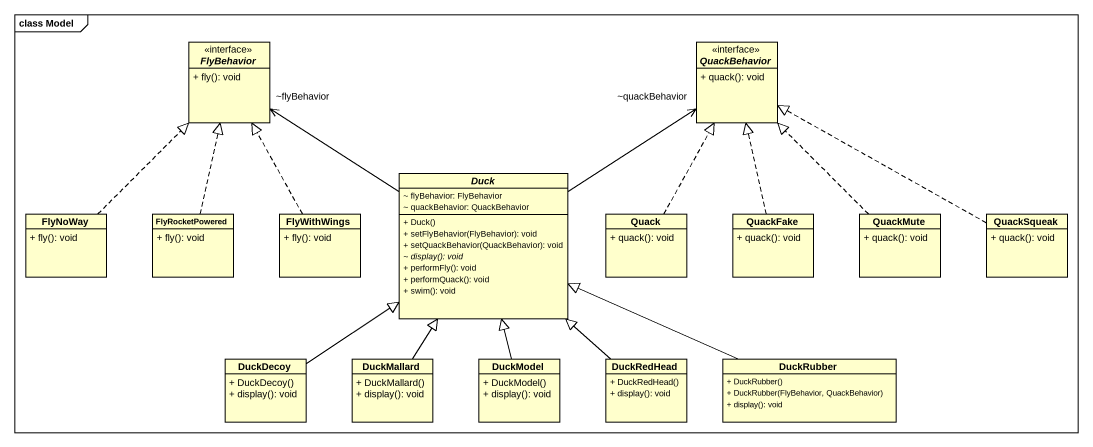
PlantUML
@startuml
mainframe class Model
hide circle
hide empty members
skinparam classAttributeIconSize 0
interface FlyBehavior <<interface>> {
  + fly(): void
}
interface QuackBehavior <<interface>> {
  + quack(): void
}
abstract class Duck {
  ~ flyBehavior: FlyBehavior
  ~ quackBehavior: QuackBehavior
  + Duck()
  + setFlyBehavior(FlyBehavior): void
  + setQuackBehavior(QuackBehavior): void
  {abstract} ~ display(): void
  + performFly(): void
  + performQuack(): void
  + swim(): void
}
class FlyNoWay {
  + fly(): void
}
class FlyRocketPowered {
  + fly(): void
}
class FlyWithWings {
  + fly(): void
}
class Quack {
  + quack(): void
}
class QuackFake {
  + quack(): void
}
class QuackMute {
  + quack(): void
}
class QuackSqueak {
  + quack(): void
}
class DuckDecoy {
  + DuckDecoy()
  + display(): void
}
class DuckMallard {
  + DuckMallard()
  + display(): void
}
class DuckModel {
  + DuckModel()
  + display(): void
}
class DuckRedHead {
  + DuckRedHead()
  + display(): void
}
class DuckRubber {
  + DuckRubber()
  + DuckRubber(FlyBehavior, QuackBehavior)
  + display(): void
}
Duck -up-> "~flyBehavior" FlyBehavior
Duck -up-> "~quackBehavior" QuackBehavior
FlyNoWay .up.|> FlyBehavior
FlyRocketPowered .up.|> FlyBehavior
FlyWithWings .up.|> FlyBehavior
Quack .up.|> QuackBehavior
QuackFake .up.|> QuackBehavior
QuackMute .up.|> QuackBehavior
QuackSqueak .left.|> QuackBehavior
DuckDecoy -up-|> Duck
DuckMallard -up-|> Duck
DuckModel -up-|> Duck
DuckRedHead -up-|> Duck
DuckRubber -left-|> Duck
@enduml
